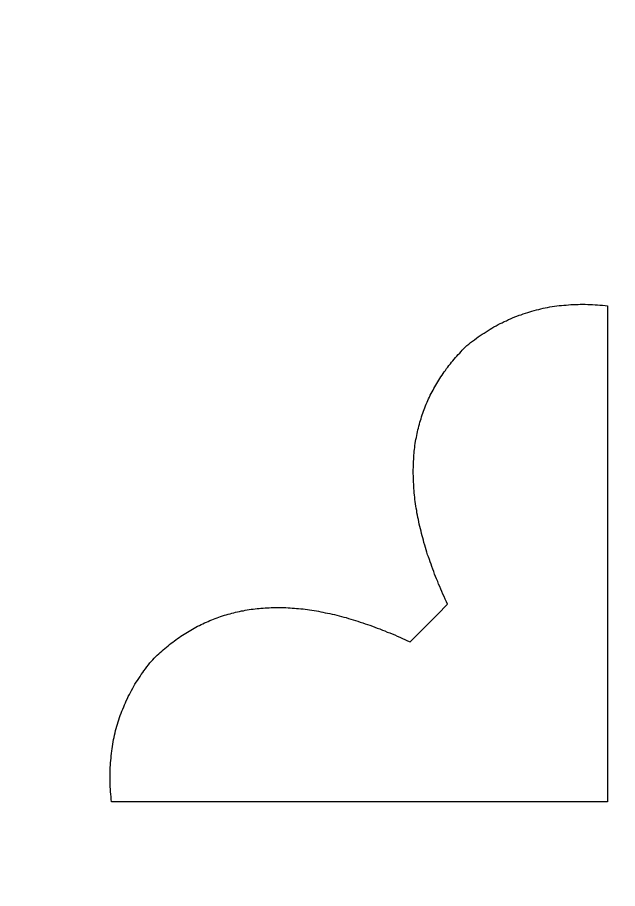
# Model space of a CAD drawing. Header units: centimetres. Extents: x -9.8 to 10, y -7 to 14.1.
# Drawn here: x 8.613 to 9.419, y 7.09 to 8.26 of the extents above; entities that cross this region are included whole.
import ezdxf

# ---------------------------------------------------------------- set-up
doc = ezdxf.new("R2010")
doc.units = ezdxf.units.CM
doc.header["$MEASUREMENT"] = 0
doc.layers.add('layer 1', color=7, linetype='Continuous')

msp = doc.modelspace()

# ---------------------------------------------------------------- linework, layer by layer
at = {"layer": 'layer 1', "color": 39}
for points, knots in [([(-9.82468, 14.13885), (-9.82468, 14.13885), (9.96952, 14.13885), (9.96952, 14.13885), (9.96952, 14.13885), (9.96952, 14.13885), (9.96952, 4.48211), (9.96952, 4.48211), (9.96952, 4.48211), (9.96952, 4.48211), (-9.82468, 4.48211), (-9.82468, 4.48211), (-9.82468, 4.48211), (-9.82468, 4.48211), (-9.82468, 14.13885), (-9.82468, 14.13885)], [0, 0, 0, 0, 0.2, 0.2, 0.2, 0.2, 0.4, 0.4, 0.4, 0.4, 0.6, 0.6, 0.6, 0.6, 1, 1, 1, 1]), ([(-9.57944, 13.86465), (-9.57944, 13.86465), (9.72428, 13.86465), (9.72428, 13.86465), (9.72428, 13.86465), (9.72428, 13.86465), (9.72428, 4.69839), (9.72428, 4.69839), (9.72428, 4.69839), (9.72428, 4.69839), (-9.57944, 4.69839), (-9.57944, 4.69839), (-9.57944, 4.69839), (-9.57944, 4.69839), (-9.57944, 13.86465), (-9.57944, 13.86465)], [0, 0, 0, 0, 0.2, 0.2, 0.2, 0.2, 0.4, 0.4, 0.4, 0.4, 0.6, 0.6, 0.6, 0.6, 1, 1, 1, 1]), ([(9.14045, 7.42156), (9.14045, 7.42156), (9.14045, 7.42156), (9.14045, 7.42156), (9.14045, 7.42156), (9.14045, 7.42156), (9.13692, 7.42301), (9.13692, 7.42301), (9.13692, 7.42301), (9.13692, 7.42301), (9.13339, 7.42467), (9.13339, 7.42467), (9.13339, 7.42467), (9.13339, 7.42467), (9.13027, 7.42633), (9.13027, 7.42633), (9.13027, 7.42633), (9.13027, 7.42633), (9.12674, 7.42778), (9.12674, 7.42778), (9.12674, 7.42778), (9.12674, 7.42778), (9.12321, 7.42945), (9.12321, 7.42945), (9.12321, 7.42945), (9.12321, 7.42945), (9.11989, 7.4309), (9.11989, 7.4309), (9.11989, 7.4309), (9.11989, 7.4309), (9.11657, 7.43235), (9.11657, 7.43235), (9.11657, 7.43235), (9.11657, 7.43235), (9.11324, 7.4336), (9.11324, 7.4336), (9.11324, 7.4336), (9.11324, 7.4336), (9.10971, 7.43484), (9.10971, 7.43484), (9.10971, 7.43484), (9.10971, 7.43484), (9.1066, 7.4363), (9.1066, 7.4363), (9.1066, 7.4363), (9.1066, 7.4363), (9.10328, 7.43754), (9.10328, 7.43754), (9.10328, 7.43754), (9.10328, 7.43754), (9.09975, 7.439), (9.09975, 7.439), (9.09975, 7.439), (9.09975, 7.439), (9.09642, 7.44024), (9.09642, 7.44024), (9.09642, 7.44024), (9.09642, 7.44024), (9.09331, 7.44149), (9.09331, 7.44149), (9.09331, 7.44149), (9.09331, 7.44149), (9.08999, 7.44274), (9.08999, 7.44274), (9.08999, 7.44274), (9.08999, 7.44274), (9.08666, 7.44398), (9.08666, 7.44398), (9.08666, 7.44398), (9.08666, 7.44398), (9.08334, 7.44502), (9.08334, 7.44502), (9.08334, 7.44502), (9.08334, 7.44502), (9.08023, 7.44606), (9.08023, 7.44606), (9.08023, 7.44606), (9.08023, 7.44606), (9.0769, 7.4471), (9.0769, 7.4471), (9.0769, 7.4471), (9.0769, 7.4471), (9.07358, 7.44813), (9.07358, 7.44813), (9.07358, 7.44813), (9.07358, 7.44813), (9.07047, 7.44938), (9.07047, 7.44938), (9.07047, 7.44938), (9.07047, 7.44938), (9.06735, 7.45021), (9.06735, 7.45021), (9.06735, 7.45021), (9.06735, 7.45021), (9.06403, 7.45125), (9.06403, 7.45125), (9.06403, 7.45125), (9.06403, 7.45125), (9.06091, 7.45229), (9.06091, 7.45229), (9.06091, 7.45229), (9.06091, 7.45229), (9.05759, 7.45312), (9.05759, 7.45312), (9.05759, 7.45312), (9.05759, 7.45312), (9.05468, 7.45416), (9.05468, 7.45416), (9.05468, 7.45416), (9.05468, 7.45416), (9.05136, 7.45499), (9.05136, 7.45499), (9.05136, 7.45499), (9.05136, 7.45499), (9.04825, 7.45582), (9.04825, 7.45582), (9.04825, 7.45582), (9.04825, 7.45582), (9.04513, 7.45665), (9.04513, 7.45665), (9.04513, 7.45665), (9.04513, 7.45665), (9.04202, 7.45748), (9.04202, 7.45748), (9.04202, 7.45748), (9.04202, 7.45748), (9.0389, 7.45831), (9.0389, 7.45831), (9.0389, 7.45831), (9.0389, 7.45831), (9.03579, 7.45873), (9.03579, 7.45873), (9.03579, 7.45873), (9.03579, 7.45873), (9.03267, 7.45956), (9.03267, 7.45956), (9.03267, 7.45956), (9.03267, 7.45956), (9.02956, 7.46018), (9.02956, 7.46018), (9.02956, 7.46018), (9.02956, 7.46018), (9.02665, 7.4608), (9.02665, 7.4608), (9.02665, 7.4608), (9.02665, 7.4608), (9.02354, 7.46142), (9.02354, 7.46142), (9.02354, 7.46142), (9.02354, 7.46142), (9.02063, 7.46205), (9.02063, 7.46205), (9.02063, 7.46205), (9.02063, 7.46205), (9.01751, 7.46267), (9.01751, 7.46267), (9.01751, 7.46267), (9.01751, 7.46267), (9.01461, 7.46309), (9.01461, 7.46309), (9.01461, 7.46309), (9.01461, 7.46309), (9.01149, 7.46371), (9.01149, 7.46371), (9.01149, 7.46371), (9.01149, 7.46371), (9.00859, 7.46412), (9.00859, 7.46412), (9.00859, 7.46412), (9.00859, 7.46412), (9.00547, 7.46454), (9.00547, 7.46454), (9.00547, 7.46454), (9.00547, 7.46454), (9.00277, 7.46495), (9.00277, 7.46495), (9.00277, 7.46495), (9.00277, 7.46495), (8.99966, 7.46537), (8.99966, 7.46537), (8.99966, 7.46537), (8.99966, 7.46537), (8.99675, 7.46579), (8.99675, 7.46579), (8.99675, 7.46579), (8.99675, 7.46579), (8.99384, 7.46599), (8.99384, 7.46599), (8.99384, 7.46599), (8.99384, 7.46599), (8.99073, 7.46641), (8.99073, 7.46641), (8.99073, 7.46641), (8.99073, 7.46641), (8.98803, 7.46662), (8.98803, 7.46662), (8.98803, 7.46662), (8.98803, 7.46662), (8.98512, 7.46682), (8.98512, 7.46682), (8.98512, 7.46682), (8.98512, 7.46682), (8.98221, 7.46703), (8.98221, 7.46703), (8.98221, 7.46703), (8.98221, 7.46703), (8.97931, 7.46724), (8.97931, 7.46724), (8.97931, 7.46724), (8.97931, 7.46724), (8.97661, 7.46745), (8.97661, 7.46745), (8.97661, 7.46745), (8.97661, 7.46745), (8.9737, 7.46765), (8.9737, 7.46765), (8.9737, 7.46765), (8.9737, 7.46765), (8.97079, 7.46765), (8.97079, 7.46765), (8.97079, 7.46765), (8.97079, 7.46765), (8.96789, 7.46765), (8.96789, 7.46765), (8.96789, 7.46765), (8.96789, 7.46765), (8.96519, 7.46786), (8.96519, 7.46786), (8.96519, 7.46786), (8.96519, 7.46786), (8.96249, 7.46786), (8.96249, 7.46786), (8.96249, 7.46786), (8.96249, 7.46786), (8.95958, 7.46786), (8.95958, 7.46786), (8.95958, 7.46786), (8.95958, 7.46786), (8.95688, 7.46765), (8.95688, 7.46765), (8.95688, 7.46765), (8.95688, 7.46765), (8.95397, 7.46765), (8.95397, 7.46765), (8.95397, 7.46765), (8.95397, 7.46765), (8.95127, 7.46745), (8.95127, 7.46745), (8.95127, 7.46745), (8.95127, 7.46745), (8.94857, 7.46745), (8.94857, 7.46745), (8.94857, 7.46745), (8.94857, 7.46745), (8.94587, 7.46724), (8.94587, 7.46724), (8.94587, 7.46724), (8.94587, 7.46724), (8.94297, 7.46703), (8.94297, 7.46703), (8.94297, 7.46703), (8.94297, 7.46703), (8.94027, 7.46682), (8.94027, 7.46682), (8.94027, 7.46682), (8.94027, 7.46682), (8.93778, 7.46662), (8.93778, 7.46662), (8.93778, 7.46662), (8.93778, 7.46662), (8.93508, 7.46641), (8.93508, 7.46641), (8.93508, 7.46641), (8.93508, 7.46641), (8.93238, 7.46599), (8.93238, 7.46599), (8.93238, 7.46599), (8.93238, 7.46599), (8.92968, 7.46558), (8.92968, 7.46558), (8.92968, 7.46558), (8.92968, 7.46558), (8.92698, 7.46537), (8.92698, 7.46537), (8.92698, 7.46537), (8.92698, 7.46537), (8.92449, 7.46495), (8.92449, 7.46495), (8.92449, 7.46495), (8.92449, 7.46495), (8.92179, 7.46454), (8.92179, 7.46454), (8.92179, 7.46454), (8.92179, 7.46454), (8.91909, 7.46412), (8.91909, 7.46412), (8.91909, 7.46412), (8.91909, 7.46412), (8.91659, 7.4635), (8.91659, 7.4635), (8.91659, 7.4635), (8.91659, 7.4635), (8.9139, 7.46309), (8.9139, 7.46309), (8.9139, 7.46309), (8.9139, 7.46309), (8.9114, 7.46246), (8.9114, 7.46246), (8.9114, 7.46246), (8.9114, 7.46246), (8.90891, 7.46205), (8.90891, 7.46205), (8.90891, 7.46205), (8.90891, 7.46205), (8.90621, 7.46142), (8.90621, 7.46142), (8.90621, 7.46142), (8.90621, 7.46142), (8.90372, 7.4608), (8.90372, 7.4608), (8.90372, 7.4608), (8.90372, 7.4608), (8.90102, 7.46018), (8.90102, 7.46018), (8.90102, 7.46018), (8.90102, 7.46018), (8.89874, 7.45935), (8.89874, 7.45935), (8.89874, 7.45935), (8.89874, 7.45935), (8.89624, 7.45873), (8.89624, 7.45873), (8.89624, 7.45873), (8.89624, 7.45873), (8.89355, 7.4581), (8.89355, 7.4581), (8.89355, 7.4581), (8.89355, 7.4581), (8.89105, 7.45748), (8.89105, 7.45748), (8.89105, 7.45748), (8.89105, 7.45748), (8.88856, 7.45665), (8.88856, 7.45665), (8.88856, 7.45665), (8.88856, 7.45665), (8.88607, 7.45582), (8.88607, 7.45582), (8.88607, 7.45582), (8.88607, 7.45582), (8.88379, 7.45499), (8.88379, 7.45499), (8.88379, 7.45499), (8.88379, 7.45499), (8.88129, 7.45395), (8.88129, 7.45395), (8.88129, 7.45395), (8.88129, 7.45395), (8.8788, 7.45312), (8.8788, 7.45312), (8.8788, 7.45312), (8.8788, 7.45312), (8.87631, 7.45208), (8.87631, 7.45208), (8.87631, 7.45208), (8.87631, 7.45208), (8.87403, 7.45125), (8.87403, 7.45125), (8.87403, 7.45125), (8.87403, 7.45125), (8.87174, 7.45021), (8.87174, 7.45021), (8.87174, 7.45021), (8.87174, 7.45021), (8.86925, 7.44917), (8.86925, 7.44917), (8.86925, 7.44917), (8.86925, 7.44917), (8.86697, 7.44813), (8.86697, 7.44813), (8.86697, 7.44813), (8.86697, 7.44813), (8.86447, 7.4471), (8.86447, 7.4471), (8.86447, 7.4471), (8.86447, 7.4471), (8.86198, 7.44585), (8.86198, 7.44585), (8.86198, 7.44585), (8.86198, 7.44585), (8.85991, 7.44502), (8.85991, 7.44502), (8.85991, 7.44502), (8.85991, 7.44502), (8.85762, 7.44377), (8.85762, 7.44377), (8.85762, 7.44377), (8.85762, 7.44377), (8.85513, 7.44253), (8.85513, 7.44253), (8.85513, 7.44253), (8.85513, 7.44253), (8.85285, 7.44128), (8.85285, 7.44128), (8.85285, 7.44128), (8.85285, 7.44128), (8.85056, 7.44004), (8.85056, 7.44004), (8.85056, 7.44004), (8.85056, 7.44004), (8.84828, 7.43879), (8.84828, 7.43879), (8.84828, 7.43879), (8.84828, 7.43879), (8.8462, 7.43754), (8.8462, 7.43754), (8.8462, 7.43754), (8.8462, 7.43754), (8.84392, 7.43609), (8.84392, 7.43609), (8.84392, 7.43609), (8.84392, 7.43609), (8.84163, 7.43484), (8.84163, 7.43484), (8.84163, 7.43484), (8.84163, 7.43484), (8.83935, 7.43339), (8.83935, 7.43339), (8.83935, 7.43339), (8.83935, 7.43339), (8.83706, 7.43215), (8.83706, 7.43215), (8.83706, 7.43215), (8.83706, 7.43215), (8.83478, 7.43069), (8.83478, 7.43069), (8.83478, 7.43069), (8.83478, 7.43069), (8.8327, 7.42924), (8.8327, 7.42924), (8.8327, 7.42924), (8.8327, 7.42924), (8.83042, 7.42758), (8.83042, 7.42758), (8.83042, 7.42758), (8.83042, 7.42758), (8.82834, 7.42612), (8.82834, 7.42612), (8.82834, 7.42612), (8.82834, 7.42612), (8.82606, 7.42446), (8.82606, 7.42446), (8.82606, 7.42446), (8.82606, 7.42446), (8.82398, 7.4228), (8.82398, 7.4228), (8.82398, 7.4228), (8.82398, 7.4228), (8.8217, 7.42135), (8.8217, 7.42135), (8.8217, 7.42135), (8.8217, 7.42135), (8.81983, 7.41969), (8.81983, 7.41969), (8.81983, 7.41969), (8.81983, 7.41969), (8.81754, 7.41803), (8.81754, 7.41803), (8.81754, 7.41803), (8.81754, 7.41803), (8.81547, 7.41636), (8.81547, 7.41636), (8.81547, 7.41636), (8.81547, 7.41636), (8.81339, 7.4147), (8.81339, 7.4147), (8.81339, 7.4147), (8.81339, 7.4147), (8.81131, 7.41283), (8.81131, 7.41283), (8.81131, 7.41283), (8.81131, 7.41283), (8.80903, 7.41096), (8.80903, 7.41096), (8.80903, 7.41096), (8.80903, 7.41096), (8.80716, 7.4091), (8.80716, 7.4091), (8.80716, 7.4091), (8.80716, 7.4091), (8.80508, 7.40723), (8.80508, 7.40723), (8.80508, 7.40723), (8.80508, 7.40723), (8.80301, 7.40557), (8.80301, 7.40557), (8.80301, 7.40557), (8.80301, 7.40557), (8.80093, 7.4037), (8.80093, 7.4037), (8.80093, 7.4037), (8.80093, 7.4037), (8.79906, 7.40183), (8.79906, 7.40183), (8.79906, 7.40183), (8.79906, 7.40183), (8.79699, 7.39975), (8.79699, 7.39975), (8.79699, 7.39975), (8.79699, 7.39975), (8.79512, 7.39767), (8.79512, 7.39767), (8.79512, 7.39767), (8.79512, 7.39767), (8.79304, 7.39581), (8.79304, 7.39581), (8.79304, 7.39581), (8.79304, 7.39581), (8.79304, 7.39581), (8.79304, 7.39581), (8.79304, 7.39581), (8.79304, 7.39581), (8.79096, 7.39331), (8.79096, 7.39331), (8.79096, 7.39331), (8.79096, 7.39331), (8.7891, 7.39082), (8.7891, 7.39082), (8.7891, 7.39082), (8.7891, 7.39082), (8.78702, 7.38812), (8.78702, 7.38812), (8.78702, 7.38812), (8.78702, 7.38812), (8.78515, 7.38563), (8.78515, 7.38563), (8.78515, 7.38563), (8.78515, 7.38563), (8.78307, 7.38293), (8.78307, 7.38293), (8.78307, 7.38293), (8.78307, 7.38293), (8.78141, 7.38044), (8.78141, 7.38044), (8.78141, 7.38044), (8.78141, 7.38044), (8.77954, 7.37795), (8.77954, 7.37795), (8.77954, 7.37795), (8.77954, 7.37795), (8.77788, 7.37525), (8.77788, 7.37525), (8.77788, 7.37525), (8.77788, 7.37525), (8.77601, 7.37255), (8.77601, 7.37255), (8.77601, 7.37255), (8.77601, 7.37255), (8.77435, 7.36985), (8.77435, 7.36985), (8.77435, 7.36985), (8.77435, 7.36985), (8.77269, 7.36736), (8.77269, 7.36736), (8.77269, 7.36736), (8.77269, 7.36736), (8.77103, 7.36466), (8.77103, 7.36466), (8.77103, 7.36466), (8.77103, 7.36466), (8.76937, 7.36196), (8.76937, 7.36196), (8.76937, 7.36196), (8.76937, 7.36196), (8.76812, 7.35926), (8.76812, 7.35926), (8.76812, 7.35926), (8.76812, 7.35926), (8.76646, 7.35635), (8.76646, 7.35635), (8.76646, 7.35635), (8.76646, 7.35635), (8.76501, 7.35386), (8.76501, 7.35386), (8.76501, 7.35386), (8.76501, 7.35386), (8.76355, 7.35116), (8.76355, 7.35116), (8.76355, 7.35116), (8.76355, 7.35116), (8.7621, 7.34825), (8.7621, 7.34825), (8.7621, 7.34825), (8.7621, 7.34825), (8.76085, 7.34555), (8.76085, 7.34555), (8.76085, 7.34555), (8.76085, 7.34555), (8.7594, 7.34265), (8.7594, 7.34265), (8.7594, 7.34265), (8.7594, 7.34265), (8.75815, 7.33995), (8.75815, 7.33995), (8.75815, 7.33995), (8.75815, 7.33995), (8.75691, 7.33725), (8.75691, 7.33725), (8.75691, 7.33725), (8.75691, 7.33725), (8.75587, 7.33434), (8.75587, 7.33434), (8.75587, 7.33434), (8.75587, 7.33434), (8.75462, 7.33143), (8.75462, 7.33143), (8.75462, 7.33143), (8.75462, 7.33143), (8.75359, 7.32853), (8.75359, 7.32853), (8.75359, 7.32853), (8.75359, 7.32853), (8.75255, 7.32583), (8.75255, 7.32583), (8.75255, 7.32583), (8.75255, 7.32583), (8.7513, 7.32292), (8.7513, 7.32292), (8.7513, 7.32292), (8.7513, 7.32292), (8.75026, 7.32001), (8.75026, 7.32001), (8.75026, 7.32001), (8.75026, 7.32001), (8.74943, 7.31711), (8.74943, 7.31711), (8.74943, 7.31711), (8.74943, 7.31711), (8.7484, 7.3142), (8.7484, 7.3142), (8.7484, 7.3142), (8.7484, 7.3142), (8.74756, 7.31129), (8.74756, 7.31129), (8.74756, 7.31129), (8.74756, 7.31129), (8.74673, 7.30838), (8.74673, 7.30838), (8.74673, 7.30838), (8.74673, 7.30838), (8.7459, 7.30527), (8.7459, 7.30527), (8.7459, 7.30527), (8.7459, 7.30527), (8.74507, 7.30257), (8.74507, 7.30257), (8.74507, 7.30257), (8.74507, 7.30257), (8.74424, 7.29945), (8.74424, 7.29945), (8.74424, 7.29945), (8.74424, 7.29945), (8.74362, 7.29634), (8.74362, 7.29634), (8.74362, 7.29634), (8.74362, 7.29634), (8.743, 7.29343), (8.743, 7.29343), (8.743, 7.29343), (8.743, 7.29343), (8.74237, 7.29032), (8.74237, 7.29032), (8.74237, 7.29032), (8.74237, 7.29032), (8.74196, 7.28741), (8.74196, 7.28741), (8.74196, 7.28741), (8.74196, 7.28741), (8.74133, 7.2843), (8.74133, 7.2843), (8.74133, 7.2843), (8.74133, 7.2843), (8.74071, 7.28118), (8.74071, 7.28118), (8.74071, 7.28118), (8.74071, 7.28118), (8.7403, 7.27807), (8.7403, 7.27807), (8.7403, 7.27807), (8.7403, 7.27807), (8.73988, 7.27516), (8.73988, 7.27516), (8.73988, 7.27516), (8.73988, 7.27516), (8.73947, 7.27184), (8.73947, 7.27184), (8.73947, 7.27184), (8.73947, 7.27184), (8.73905, 7.26872), (8.73905, 7.26872), (8.73905, 7.26872), (8.73905, 7.26872), (8.73884, 7.26561), (8.73884, 7.26561), (8.73884, 7.26561), (8.73884, 7.26561), (8.73843, 7.26249), (8.73843, 7.26249), (8.73843, 7.26249), (8.73843, 7.26249), (8.73822, 7.25938), (8.73822, 7.25938), (8.73822, 7.25938), (8.73822, 7.25938), (8.73801, 7.25605), (8.73801, 7.25605), (8.73801, 7.25605), (8.73801, 7.25605), (8.7378, 7.25294), (8.7378, 7.25294), (8.7378, 7.25294), (8.7378, 7.25294), (8.7378, 7.24983), (8.7378, 7.24983), (8.7378, 7.24983), (8.7378, 7.24983), (8.7376, 7.2465), (8.7376, 7.2465), (8.7376, 7.2465), (8.7376, 7.2465), (8.7376, 7.24339), (8.7376, 7.24339), (8.7376, 7.24339), (8.7376, 7.24339), (8.7376, 7.24007), (8.7376, 7.24007), (8.7376, 7.24007), (8.7376, 7.24007), (8.7376, 7.23695), (8.7376, 7.23695), (8.7376, 7.23695), (8.7376, 7.23695), (8.7376, 7.23363), (8.7376, 7.23363), (8.7376, 7.23363), (8.7376, 7.23363), (8.7378, 7.23031), (8.7378, 7.23031), (8.7378, 7.23031), (8.7378, 7.23031), (8.7378, 7.22698), (8.7378, 7.22698), (8.7378, 7.22698), (8.7378, 7.22698), (8.73801, 7.22366), (8.73801, 7.22366), (8.73801, 7.22366), (8.73801, 7.22366), (8.73822, 7.22034), (8.73822, 7.22034), (8.73822, 7.22034), (8.73822, 7.22034), (8.73843, 7.21702), (8.73843, 7.21702), (8.73843, 7.21702), (8.73843, 7.21702), (8.73884, 7.21349), (8.73884, 7.21349), (8.73884, 7.21349), (8.73884, 7.21349), (8.73926, 7.21037), (8.73926, 7.21037), (8.73926, 7.21037), (8.73926, 7.21037), (8.73947, 7.20684), (8.73947, 7.20684), (8.73947, 7.20684), (8.73947, 7.20684), (9.40562, 7.20684), (9.40562, 7.20684), (9.40562, 7.20684), (9.40562, 7.20684), (9.40562, 7.87299), (9.40562, 7.87299), (9.40562, 7.87299), (9.40562, 7.87299), (9.40562, 7.87299), (9.40562, 7.87299), (9.40562, 7.87299), (9.40562, 7.87299), (9.4023, 7.87341), (9.4023, 7.87341), (9.4023, 7.87341), (9.4023, 7.87341), (9.39898, 7.87362), (9.39898, 7.87362), (9.39898, 7.87362), (9.39898, 7.87362), (9.39544, 7.87383), (9.39544, 7.87383), (9.39544, 7.87383), (9.39544, 7.87383), (9.39212, 7.87403), (9.39212, 7.87403), (9.39212, 7.87403), (9.39212, 7.87403), (9.38901, 7.87424), (9.38901, 7.87424), (9.38901, 7.87424), (9.38901, 7.87424), (9.38548, 7.87445), (9.38548, 7.87445), (9.38548, 7.87445), (9.38548, 7.87445), (9.38216, 7.87466), (9.38216, 7.87466), (9.38216, 7.87466), (9.38216, 7.87466), (9.37904, 7.87466), (9.37904, 7.87466), (9.37904, 7.87466), (9.37904, 7.87466), (9.37572, 7.87486), (9.37572, 7.87486), (9.37572, 7.87486), (9.37572, 7.87486), (9.3724, 7.87486), (9.3724, 7.87486), (9.3724, 7.87486), (9.3724, 7.87486), (9.36907, 7.87486), (9.36907, 7.87486), (9.36907, 7.87486), (9.36907, 7.87486), (9.36617, 7.87466), (9.36617, 7.87466), (9.36617, 7.87466), (9.36617, 7.87466), (9.36284, 7.87466), (9.36284, 7.87466), (9.36284, 7.87466), (9.36284, 7.87466), (9.35952, 7.87445), (9.35952, 7.87445), (9.35952, 7.87445), (9.35952, 7.87445), (9.35641, 7.87445), (9.35641, 7.87445), (9.35641, 7.87445), (9.35641, 7.87445), (9.35308, 7.87424), (9.35308, 7.87424), (9.35308, 7.87424), (9.35308, 7.87424), (9.35018, 7.87383), (9.35018, 7.87383), (9.35018, 7.87383), (9.35018, 7.87383), (9.34685, 7.87362), (9.34685, 7.87362), (9.34685, 7.87362), (9.34685, 7.87362), (9.34374, 7.87341), (9.34374, 7.87341), (9.34374, 7.87341), (9.34374, 7.87341), (9.34062, 7.8732), (9.34062, 7.8732), (9.34062, 7.8732), (9.34062, 7.8732), (9.33751, 7.87279), (9.33751, 7.87279), (9.33751, 7.87279), (9.33751, 7.87279), (9.33439, 7.87237), (9.33439, 7.87237), (9.33439, 7.87237), (9.33439, 7.87237), (9.33128, 7.87175), (9.33128, 7.87175), (9.33128, 7.87175), (9.33128, 7.87175), (9.32817, 7.87133), (9.32817, 7.87133), (9.32817, 7.87133), (9.32817, 7.87133), (9.32526, 7.87071), (9.32526, 7.87071), (9.32526, 7.87071), (9.32526, 7.87071), (9.32214, 7.87009), (9.32214, 7.87009), (9.32214, 7.87009), (9.32214, 7.87009), (9.31924, 7.86946), (9.31924, 7.86946), (9.31924, 7.86946), (9.31924, 7.86946), (9.31612, 7.86884), (9.31612, 7.86884), (9.31612, 7.86884), (9.31612, 7.86884), (9.31321, 7.86801), (9.31321, 7.86801), (9.31321, 7.86801), (9.31321, 7.86801), (9.3101, 7.86739), (9.3101, 7.86739), (9.3101, 7.86739), (9.3101, 7.86739), (9.30719, 7.86656), (9.30719, 7.86656), (9.30719, 7.86656), (9.30719, 7.86656), (9.30408, 7.86573), (9.30408, 7.86573), (9.30408, 7.86573), (9.30408, 7.86573), (9.30117, 7.8649), (9.30117, 7.8649), (9.30117, 7.8649), (9.30117, 7.8649), (9.29847, 7.86386), (9.29847, 7.86386), (9.29847, 7.86386), (9.29847, 7.86386), (9.29536, 7.86303), (9.29536, 7.86303), (9.29536, 7.86303), (9.29536, 7.86303), (9.29245, 7.86199), (9.29245, 7.86199), (9.29245, 7.86199), (9.29245, 7.86199), (9.28954, 7.86095), (9.28954, 7.86095), (9.28954, 7.86095), (9.28954, 7.86095), (9.28684, 7.86012), (9.28684, 7.86012), (9.28684, 7.86012), (9.28684, 7.86012), (9.28393, 7.85908), (9.28393, 7.85908), (9.28393, 7.85908), (9.28393, 7.85908), (9.28103, 7.85784), (9.28103, 7.85784), (9.28103, 7.85784), (9.28103, 7.85784), (9.27812, 7.8568), (9.27812, 7.8568), (9.27812, 7.8568), (9.27812, 7.8568), (9.27521, 7.85555), (9.27521, 7.85555), (9.27521, 7.85555), (9.27521, 7.85555), (9.27272, 7.85431), (9.27272, 7.85431), (9.27272, 7.85431), (9.27272, 7.85431), (9.26981, 7.85285), (9.26981, 7.85285), (9.26981, 7.85285), (9.26981, 7.85285), (9.26691, 7.85161), (9.26691, 7.85161), (9.26691, 7.85161), (9.26691, 7.85161), (9.26421, 7.85015), (9.26421, 7.85015), (9.26421, 7.85015), (9.26421, 7.85015), (9.26151, 7.84891), (9.26151, 7.84891), (9.26151, 7.84891), (9.26151, 7.84891), (9.25881, 7.84766), (9.25881, 7.84766), (9.25881, 7.84766), (9.25881, 7.84766), (9.25611, 7.846), (9.25611, 7.846), (9.25611, 7.846), (9.25611, 7.846), (9.2532, 7.84455), (9.2532, 7.84455), (9.2532, 7.84455), (9.2532, 7.84455), (9.2505, 7.84289), (9.2505, 7.84289), (9.2505, 7.84289), (9.2505, 7.84289), (9.24801, 7.84143), (9.24801, 7.84143), (9.24801, 7.84143), (9.24801, 7.84143), (9.24531, 7.83977), (9.24531, 7.83977), (9.24531, 7.83977), (9.24531, 7.83977), (9.24261, 7.83811), (9.24261, 7.83811), (9.24261, 7.83811), (9.24261, 7.83811), (9.23991, 7.83624), (9.23991, 7.83624), (9.23991, 7.83624), (9.23991, 7.83624), (9.23721, 7.83458), (9.23721, 7.83458), (9.23721, 7.83458), (9.23721, 7.83458), (9.23472, 7.83292), (9.23472, 7.83292), (9.23472, 7.83292), (9.23472, 7.83292), (9.23202, 7.83105), (9.23202, 7.83105), (9.23202, 7.83105), (9.23202, 7.83105), (9.22953, 7.82918), (9.22953, 7.82918), (9.22953, 7.82918), (9.22953, 7.82918), (9.22683, 7.82731), (9.22683, 7.82731), (9.22683, 7.82731), (9.22683, 7.82731), (9.22434, 7.82544), (9.22434, 7.82544), (9.22434, 7.82544), (9.22434, 7.82544), (9.22185, 7.82337), (9.22185, 7.82337), (9.22185, 7.82337), (9.22185, 7.82337), (9.21935, 7.8215), (9.21935, 7.8215), (9.21935, 7.8215), (9.21935, 7.8215), (9.21665, 7.81942), (9.21665, 7.81942), (9.21665, 7.81942), (9.21665, 7.81942), (9.21665, 7.81942), (9.21665, 7.81942), (9.21665, 7.81942), (9.21665, 7.81942), (9.21479, 7.81755), (9.21479, 7.81755), (9.21479, 7.81755), (9.21479, 7.81755), (9.21271, 7.81547), (9.21271, 7.81547), (9.21271, 7.81547), (9.21271, 7.81547), (9.21063, 7.8134), (9.21063, 7.8134), (9.21063, 7.8134), (9.21063, 7.8134), (9.20897, 7.81132), (9.20897, 7.81132), (9.20897, 7.81132), (9.20897, 7.81132), (9.2071, 7.80925), (9.2071, 7.80925), (9.2071, 7.80925), (9.2071, 7.80925), (9.20503, 7.80738), (9.20503, 7.80738), (9.20503, 7.80738), (9.20503, 7.80738), (9.20316, 7.8053), (9.20316, 7.8053), (9.20316, 7.8053), (9.20316, 7.8053), (9.2015, 7.80322), (9.2015, 7.80322), (9.2015, 7.80322), (9.2015, 7.80322), (9.19963, 7.80115), (9.19963, 7.80115), (9.19963, 7.80115), (9.19963, 7.80115), (9.19776, 7.79907), (9.19776, 7.79907), (9.19776, 7.79907), (9.19776, 7.79907), (9.1963, 7.79699), (9.1963, 7.79699), (9.1963, 7.79699), (9.1963, 7.79699), (9.19464, 7.79492), (9.19464, 7.79492), (9.19464, 7.79492), (9.19464, 7.79492), (9.19277, 7.79284), (9.19277, 7.79284), (9.19277, 7.79284), (9.19277, 7.79284), (9.19111, 7.79056), (9.19111, 7.79056), (9.19111, 7.79056), (9.19111, 7.79056), (9.18945, 7.78848), (9.18945, 7.78848), (9.18945, 7.78848), (9.18945, 7.78848), (9.188, 7.7862), (9.188, 7.7862), (9.188, 7.7862), (9.188, 7.7862), (9.18634, 7.78412), (9.18634, 7.78412), (9.18634, 7.78412), (9.18634, 7.78412), (9.18488, 7.78204), (9.18488, 7.78204), (9.18488, 7.78204), (9.18488, 7.78204), (9.18343, 7.77976), (9.18343, 7.77976), (9.18343, 7.77976), (9.18343, 7.77976), (9.18198, 7.77768), (9.18198, 7.77768), (9.18198, 7.77768), (9.18198, 7.77768), (9.18052, 7.7754), (9.18052, 7.7754), (9.18052, 7.7754), (9.18052, 7.7754), (9.17907, 7.77311), (9.17907, 7.77311), (9.17907, 7.77311), (9.17907, 7.77311), (9.17762, 7.77083), (9.17762, 7.77083), (9.17762, 7.77083), (9.17762, 7.77083), (9.17637, 7.76875), (9.17637, 7.76875), (9.17637, 7.76875), (9.17637, 7.76875), (9.17492, 7.76647), (9.17492, 7.76647), (9.17492, 7.76647), (9.17492, 7.76647), (9.17367, 7.76418), (9.17367, 7.76418), (9.17367, 7.76418), (9.17367, 7.76418), (9.17242, 7.7619), (9.17242, 7.7619), (9.17242, 7.7619), (9.17242, 7.7619), (9.17139, 7.75962), (9.17139, 7.75962), (9.17139, 7.75962), (9.17139, 7.75962), (9.17014, 7.75712), (9.17014, 7.75712), (9.17014, 7.75712), (9.17014, 7.75712), (9.16889, 7.75505), (9.16889, 7.75505), (9.16889, 7.75505), (9.16889, 7.75505), (9.16765, 7.75276), (9.16765, 7.75276), (9.16765, 7.75276), (9.16765, 7.75276), (9.16661, 7.75027), (9.16661, 7.75027), (9.16661, 7.75027), (9.16661, 7.75027), (9.16536, 7.74799), (9.16536, 7.74799), (9.16536, 7.74799), (9.16536, 7.74799), (9.16433, 7.7455), (9.16433, 7.7455), (9.16433, 7.7455), (9.16433, 7.7455), (9.16329, 7.74342), (9.16329, 7.74342), (9.16329, 7.74342), (9.16329, 7.74342), (9.16225, 7.74093), (9.16225, 7.74093), (9.16225, 7.74093), (9.16225, 7.74093), (9.16121, 7.73844), (9.16121, 7.73844), (9.16121, 7.73844), (9.16121, 7.73844), (9.16017, 7.73594), (9.16017, 7.73594), (9.16017, 7.73594), (9.16017, 7.73594), (9.15934, 7.73366), (9.15934, 7.73366), (9.15934, 7.73366), (9.15934, 7.73366), (9.15851, 7.73117), (9.15851, 7.73117), (9.15851, 7.73117), (9.15851, 7.73117), (9.15768, 7.72888), (9.15768, 7.72888), (9.15768, 7.72888), (9.15768, 7.72888), (9.15685, 7.72639), (9.15685, 7.72639), (9.15685, 7.72639), (9.15685, 7.72639), (9.15602, 7.7239), (9.15602, 7.7239), (9.15602, 7.7239), (9.15602, 7.7239), (9.15519, 7.7212), (9.15519, 7.7212), (9.15519, 7.7212), (9.15519, 7.7212), (9.15457, 7.71871), (9.15457, 7.71871), (9.15457, 7.71871), (9.15457, 7.71871), (9.15374, 7.71642), (9.15374, 7.71642), (9.15374, 7.71642), (9.15374, 7.71642), (9.15311, 7.71393), (9.15311, 7.71393), (9.15311, 7.71393), (9.15311, 7.71393), (9.15228, 7.71123), (9.15228, 7.71123), (9.15228, 7.71123), (9.15228, 7.71123), (9.15166, 7.70874), (9.15166, 7.70874), (9.15166, 7.70874), (9.15166, 7.70874), (9.15104, 7.70625), (9.15104, 7.70625), (9.15104, 7.70625), (9.15104, 7.70625), (9.15041, 7.70376), (9.15041, 7.70376), (9.15041, 7.70376), (9.15041, 7.70376), (9.15, 7.70127), (9.15, 7.70127), (9.15, 7.70127), (9.15, 7.70127), (9.14937, 7.69857), (9.14937, 7.69857), (9.14937, 7.69857), (9.14937, 7.69857), (9.14896, 7.69587), (9.14896, 7.69587), (9.14896, 7.69587), (9.14896, 7.69587), (9.14834, 7.69317), (9.14834, 7.69317), (9.14834, 7.69317), (9.14834, 7.69317), (9.14792, 7.69088), (9.14792, 7.69088), (9.14792, 7.69088), (9.14792, 7.69088), (9.14751, 7.68818), (9.14751, 7.68818), (9.14751, 7.68818), (9.14751, 7.68818), (9.14709, 7.68548), (9.14709, 7.68548), (9.14709, 7.68548), (9.14709, 7.68548), (9.14668, 7.68278), (9.14668, 7.68278), (9.14668, 7.68278), (9.14668, 7.68278), (9.14647, 7.68008), (9.14647, 7.68008), (9.14647, 7.68008), (9.14647, 7.68008), (9.14605, 7.67759), (9.14605, 7.67759), (9.14605, 7.67759), (9.14605, 7.67759), (9.14584, 7.67489), (9.14584, 7.67489), (9.14584, 7.67489), (9.14584, 7.67489), (9.14564, 7.67219), (9.14564, 7.67219), (9.14564, 7.67219), (9.14564, 7.67219), (9.14543, 7.66929), (9.14543, 7.66929), (9.14543, 7.66929), (9.14543, 7.66929), (9.14543, 7.66659), (9.14543, 7.66659), (9.14543, 7.66659), (9.14543, 7.66659), (9.14522, 7.66409), (9.14522, 7.66409), (9.14522, 7.66409), (9.14522, 7.66409), (9.14501, 7.66119), (9.14501, 7.66119), (9.14501, 7.66119), (9.14501, 7.66119), (9.14501, 7.65849), (9.14501, 7.65849), (9.14501, 7.65849), (9.14501, 7.65849), (9.14501, 7.65558), (9.14501, 7.65558), (9.14501, 7.65558), (9.14501, 7.65558), (9.14481, 7.65288), (9.14481, 7.65288), (9.14481, 7.65288), (9.14481, 7.65288), (9.14481, 7.65018), (9.14481, 7.65018), (9.14481, 7.65018), (9.14481, 7.65018), (9.14481, 7.64728), (9.14481, 7.64728), (9.14481, 7.64728), (9.14481, 7.64728), (9.14501, 7.64437), (9.14501, 7.64437), (9.14501, 7.64437), (9.14501, 7.64437), (9.14501, 7.64167), (9.14501, 7.64167), (9.14501, 7.64167), (9.14501, 7.64167), (9.14501, 7.63897), (9.14501, 7.63897), (9.14501, 7.63897), (9.14501, 7.63897), (9.14522, 7.63606), (9.14522, 7.63606), (9.14522, 7.63606), (9.14522, 7.63606), (9.14543, 7.63315), (9.14543, 7.63315), (9.14543, 7.63315), (9.14543, 7.63315), (9.14543, 7.63025), (9.14543, 7.63025), (9.14543, 7.63025), (9.14543, 7.63025), (9.14564, 7.62734), (9.14564, 7.62734), (9.14564, 7.62734), (9.14564, 7.62734), (9.14584, 7.62464), (9.14584, 7.62464), (9.14584, 7.62464), (9.14584, 7.62464), (9.14605, 7.62153), (9.14605, 7.62153), (9.14605, 7.62153), (9.14605, 7.62153), (9.14647, 7.61862), (9.14647, 7.61862), (9.14647, 7.61862), (9.14647, 7.61862), (9.14668, 7.61571), (9.14668, 7.61571), (9.14668, 7.61571), (9.14668, 7.61571), (9.14709, 7.6128), (9.14709, 7.6128), (9.14709, 7.6128), (9.14709, 7.6128), (9.14751, 7.6099), (9.14751, 7.6099), (9.14751, 7.6099), (9.14751, 7.6099), (9.14792, 7.60699), (9.14792, 7.60699), (9.14792, 7.60699), (9.14792, 7.60699), (9.14834, 7.60388), (9.14834, 7.60388), (9.14834, 7.60388), (9.14834, 7.60388), (9.14875, 7.60097), (9.14875, 7.60097), (9.14875, 7.60097), (9.14875, 7.60097), (9.14937, 7.59806), (9.14937, 7.59806), (9.14937, 7.59806), (9.14937, 7.59806), (9.14979, 7.59495), (9.14979, 7.59495), (9.14979, 7.59495), (9.14979, 7.59495), (9.15041, 7.59183), (9.15041, 7.59183), (9.15041, 7.59183), (9.15041, 7.59183), (9.15104, 7.58872), (9.15104, 7.58872), (9.15104, 7.58872), (9.15104, 7.58872), (9.15166, 7.58581), (9.15166, 7.58581), (9.15166, 7.58581), (9.15166, 7.58581), (9.15228, 7.5829), (9.15228, 7.5829), (9.15228, 7.5829), (9.15228, 7.5829), (9.15291, 7.57979), (9.15291, 7.57979), (9.15291, 7.57979), (9.15291, 7.57979), (9.15374, 7.57646), (9.15374, 7.57646), (9.15374, 7.57646), (9.15374, 7.57646), (9.15436, 7.57356), (9.15436, 7.57356), (9.15436, 7.57356), (9.15436, 7.57356), (9.15519, 7.57044), (9.15519, 7.57044), (9.15519, 7.57044), (9.15519, 7.57044), (9.15602, 7.56733), (9.15602, 7.56733), (9.15602, 7.56733), (9.15602, 7.56733), (9.15685, 7.56421), (9.15685, 7.56421), (9.15685, 7.56421), (9.15685, 7.56421), (9.15768, 7.5611), (9.15768, 7.5611), (9.15768, 7.5611), (9.15768, 7.5611), (9.15851, 7.55798), (9.15851, 7.55798), (9.15851, 7.55798), (9.15851, 7.55798), (9.15913, 7.55487), (9.15913, 7.55487), (9.15913, 7.55487), (9.15913, 7.55487), (9.16017, 7.55155), (9.16017, 7.55155), (9.16017, 7.55155), (9.16017, 7.55155), (9.16121, 7.54843), (9.16121, 7.54843), (9.16121, 7.54843), (9.16121, 7.54843), (9.16204, 7.54532), (9.16204, 7.54532), (9.16204, 7.54532), (9.16204, 7.54532), (9.16308, 7.54199), (9.16308, 7.54199), (9.16308, 7.54199), (9.16308, 7.54199), (9.16412, 7.53867), (9.16412, 7.53867), (9.16412, 7.53867), (9.16412, 7.53867), (9.16536, 7.53576), (9.16536, 7.53576), (9.16536, 7.53576), (9.16536, 7.53576), (9.1664, 7.53244), (9.1664, 7.53244), (9.1664, 7.53244), (9.1664, 7.53244), (9.16765, 7.52912), (9.16765, 7.52912), (9.16765, 7.52912), (9.16765, 7.52912), (9.16869, 7.5258), (9.16869, 7.5258), (9.16869, 7.5258), (9.16869, 7.5258), (9.16993, 7.52268), (9.16993, 7.52268), (9.16993, 7.52268), (9.16993, 7.52268), (9.17118, 7.51936), (9.17118, 7.51936), (9.17118, 7.51936), (9.17118, 7.51936), (9.17222, 7.51604), (9.17222, 7.51604), (9.17222, 7.51604), (9.17222, 7.51604), (9.17346, 7.51251), (9.17346, 7.51251), (9.17346, 7.51251), (9.17346, 7.51251), (9.17471, 7.50939), (9.17471, 7.50939), (9.17471, 7.50939), (9.17471, 7.50939), (9.17616, 7.50607), (9.17616, 7.50607), (9.17616, 7.50607), (9.17616, 7.50607), (9.17762, 7.50275), (9.17762, 7.50275), (9.17762, 7.50275), (9.17762, 7.50275), (9.17886, 7.49922), (9.17886, 7.49922), (9.17886, 7.49922), (9.17886, 7.49922), (9.18032, 7.4961), (9.18032, 7.4961), (9.18032, 7.4961), (9.18032, 7.4961), (9.18177, 7.49257), (9.18177, 7.49257), (9.18177, 7.49257), (9.18177, 7.49257), (9.18322, 7.48925), (9.18322, 7.48925), (9.18322, 7.48925), (9.18322, 7.48925), (9.18468, 7.48572), (9.18468, 7.48572), (9.18468, 7.48572), (9.18468, 7.48572), (9.18613, 7.4824), (9.18613, 7.4824), (9.18613, 7.4824), (9.18613, 7.4824), (9.18779, 7.47908), (9.18779, 7.47908), (9.18779, 7.47908), (9.18779, 7.47908), (9.18945, 7.47555), (9.18945, 7.47555), (9.18945, 7.47555), (9.18945, 7.47555), (9.19091, 7.47202), (9.19091, 7.47202), (9.19091, 7.47202), (9.19091, 7.47202), (9.19091, 7.47202), (9.19091, 7.47202), (9.19091, 7.47202), (9.19091, 7.47202), (9.17741, 7.45831), (9.17741, 7.45831), (9.17741, 7.45831), (9.17741, 7.45831), (9.17139, 7.4525), (9.17139, 7.4525), (9.17139, 7.4525), (9.17139, 7.4525), (9.16578, 7.44668), (9.16578, 7.44668), (9.16578, 7.44668), (9.16578, 7.44668), (9.15997, 7.44107), (9.15997, 7.44107), (9.15997, 7.44107), (9.15997, 7.44107), (9.15415, 7.43505), (9.15415, 7.43505), (9.15415, 7.43505), (9.15415, 7.43505), (9.14045, 7.42156), (9.14045, 7.42156)], [0, 0, 0, 0, 0.0025126, 0.0025126, 0.0025126, 0.0025126, 0.0050251, 0.0050251, 0.0050251, 0.0050251, 0.0075377, 0.0075377, 0.0075377, 0.0075377, 0.0100503, 0.0100503, 0.0100503, 0.0100503, 0.0125628, 0.0125628, 0.0125628, 0.0125628, 0.0150754, 0.0150754, 0.0150754, 0.0150754, 0.0175879, 0.0175879, 0.0175879, 0.0175879, 0.0201005, 0.0201005, 0.0201005, 0.0201005, 0.0226131, 0.0226131, 0.0226131, 0.0226131, 0.0251256, 0.0251256, 0.0251256, 0.0251256, 0.0276382, 0.0276382, 0.0276382, 0.0276382, 0.0301508, 0.0301508, 0.0301508, 0.0301508, 0.0326633, 0.0326633, 0.0326633, 0.0326633, 0.0351759, 0.0351759, 0.0351759, 0.0351759, 0.0376884, 0.0376884, 0.0376884, 0.0376884, 0.040201, 0.040201, 0.040201, 0.040201, 0.0427136, 0.0427136, 0.0427136, 0.0427136, 0.0452261, 0.0452261, 0.0452261, 0.0452261, 0.0477387, 0.0477387, 0.0477387, 0.0477387, 0.0502513, 0.0502513, 0.0502513, 0.0502513, 0.0527638, 0.0527638, 0.0527638, 0.0527638, 0.0552764, 0.0552764, 0.0552764, 0.0552764, 0.0577889, 0.0577889, 0.0577889, 0.0577889, 0.0603015, 0.0603015, 0.0603015, 0.0603015, 0.0628141, 0.0628141, 0.0628141, 0.0628141, 0.0653266, 0.0653266, 0.0653266, 0.0653266, 0.0678392, 0.0678392, 0.0678392, 0.0678392, 0.0703518, 0.0703518, 0.0703518, 0.0703518, 0.0728643, 0.0728643, 0.0728643, 0.0728643, 0.0753769, 0.0753769, 0.0753769, 0.0753769, 0.0778894, 0.0778894, 0.0778894, 0.0778894, 0.080402, 0.080402, 0.080402, 0.080402, 0.0829146, 0.0829146, 0.0829146, 0.0829146, 0.0854271, 0.0854271, 0.0854271, 0.0854271, 0.0879397, 0.0879397, 0.0879397, 0.0879397, 0.0904523, 0.0904523, 0.0904523, 0.0904523, 0.0929648, 0.0929648, 0.0929648, 0.0929648, 0.0954774, 0.0954774, 0.0954774, 0.0954774, 0.0979899, 0.0979899, 0.0979899, 0.0979899, 0.1005025, 0.1005025, 0.1005025, 0.1005025, 0.1030151, 0.1030151, 0.1030151, 0.1030151, 0.1055276, 0.1055276, 0.1055276, 0.1055276, 0.1080402, 0.1080402, 0.1080402, 0.1080402, 0.1105528, 0.1105528, 0.1105528, 0.1105528, 0.1130653, 0.1130653, 0.1130653, 0.1130653, 0.1155779, 0.1155779, 0.1155779, 0.1155779, 0.1180905, 0.1180905, 0.1180905, 0.1180905, 0.120603, 0.120603, 0.120603, 0.120603, 0.1231156, 0.1231156, 0.1231156, 0.1231156, 0.1256281, 0.1256281, 0.1256281, 0.1256281, 0.1281407, 0.1281407, 0.1281407, 0.1281407, 0.1306533, 0.1306533, 0.1306533, 0.1306533, 0.1331658, 0.1331658, 0.1331658, 0.1331658, 0.1356784, 0.1356784, 0.1356784, 0.1356784, 0.138191, 0.138191, 0.138191, 0.138191, 0.1407035, 0.1407035, 0.1407035, 0.1407035, 0.1432161, 0.1432161, 0.1432161, 0.1432161, 0.1457286, 0.1457286, 0.1457286, 0.1457286, 0.1482412, 0.1482412, 0.1482412, 0.1482412, 0.1507538, 0.1507538, 0.1507538, 0.1507538, 0.1532663, 0.1532663, 0.1532663, 0.1532663, 0.1557789, 0.1557789, 0.1557789, 0.1557789, 0.1582915, 0.1582915, 0.1582915, 0.1582915, 0.160804, 0.160804, 0.160804, 0.160804, 0.1633166, 0.1633166, 0.1633166, 0.1633166, 0.1658291, 0.1658291, 0.1658291, 0.1658291, 0.1683417, 0.1683417, 0.1683417, 0.1683417, 0.1708543, 0.1708543, 0.1708543, 0.1708543, 0.1733668, 0.1733668, 0.1733668, 0.1733668, 0.1758794, 0.1758794, 0.1758794, 0.1758794, 0.178392, 0.178392, 0.178392, 0.178392, 0.1809045, 0.1809045, 0.1809045, 0.1809045, 0.1834171, 0.1834171, 0.1834171, 0.1834171, 0.1859296, 0.1859296, 0.1859296, 0.1859296, 0.1884422, 0.1884422, 0.1884422, 0.1884422, 0.1909548, 0.1909548, 0.1909548, 0.1909548, 0.1934673, 0.1934673, 0.1934673, 0.1934673, 0.1959799, 0.1959799, 0.1959799, 0.1959799, 0.1984925, 0.1984925, 0.1984925, 0.1984925, 0.201005, 0.201005, 0.201005, 0.201005, 0.2035176, 0.2035176, 0.2035176, 0.2035176, 0.2060302, 0.2060302, 0.2060302, 0.2060302, 0.2085427, 0.2085427, 0.2085427, 0.2085427, 0.2110553, 0.2110553, 0.2110553, 0.2110553, 0.2135678, 0.2135678, 0.2135678, 0.2135678, 0.2160804, 0.2160804, 0.2160804, 0.2160804, 0.218593, 0.218593, 0.218593, 0.218593, 0.2211055, 0.2211055, 0.2211055, 0.2211055, 0.2236181, 0.2236181, 0.2236181, 0.2236181, 0.2261307, 0.2261307, 0.2261307, 0.2261307, 0.2286432, 0.2286432, 0.2286432, 0.2286432, 0.2311558, 0.2311558, 0.2311558, 0.2311558, 0.2336683, 0.2336683, 0.2336683, 0.2336683, 0.2361809, 0.2361809, 0.2361809, 0.2361809, 0.2386935, 0.2386935, 0.2386935, 0.2386935, 0.241206, 0.241206, 0.241206, 0.241206, 0.2437186, 0.2437186, 0.2437186, 0.2437186, 0.2462312, 0.2462312, 0.2462312, 0.2462312, 0.2487437, 0.2487437, 0.2487437, 0.2487437, 0.2512563, 0.2512563, 0.2512563, 0.2512563, 0.2537688, 0.2537688, 0.2537688, 0.2537688, 0.2562814, 0.2562814, 0.2562814, 0.2562814, 0.258794, 0.258794, 0.258794, 0.258794, 0.2613065, 0.2613065, 0.2613065, 0.2613065, 0.2638191, 0.2638191, 0.2638191, 0.2638191, 0.2663317, 0.2663317, 0.2663317, 0.2663317, 0.2688442, 0.2688442, 0.2688442, 0.2688442, 0.2713568, 0.2713568, 0.2713568, 0.2713568, 0.2738693, 0.2738693, 0.2738693, 0.2738693, 0.2763819, 0.2763819, 0.2763819, 0.2763819, 0.2788945, 0.2788945, 0.2788945, 0.2788945, 0.281407, 0.281407, 0.281407, 0.281407, 0.2839196, 0.2839196, 0.2839196, 0.2839196, 0.2864322, 0.2864322, 0.2864322, 0.2864322, 0.2889447, 0.2889447, 0.2889447, 0.2889447, 0.2914573, 0.2914573, 0.2914573, 0.2914573, 0.2939698, 0.2939698, 0.2939698, 0.2939698, 0.2964824, 0.2964824, 0.2964824, 0.2964824, 0.298995, 0.298995, 0.298995, 0.298995, 0.3015075, 0.3015075, 0.3015075, 0.3015075, 0.3040201, 0.3040201, 0.3040201, 0.3040201, 0.3065327, 0.3065327, 0.3065327, 0.3065327, 0.3090452, 0.3090452, 0.3090452, 0.3090452, 0.3115578, 0.3115578, 0.3115578, 0.3115578, 0.3140704, 0.3140704, 0.3140704, 0.3140704, 0.3165829, 0.3165829, 0.3165829, 0.3165829, 0.3190955, 0.3190955, 0.3190955, 0.3190955, 0.321608, 0.321608, 0.321608, 0.321608, 0.3241206, 0.3241206, 0.3241206, 0.3241206, 0.3266332, 0.3266332, 0.3266332, 0.3266332, 0.3291457, 0.3291457, 0.3291457, 0.3291457, 0.3316583, 0.3316583, 0.3316583, 0.3316583, 0.3341709, 0.3341709, 0.3341709, 0.3341709, 0.3366834, 0.3366834, 0.3366834, 0.3366834, 0.339196, 0.339196, 0.339196, 0.339196, 0.3417085, 0.3417085, 0.3417085, 0.3417085, 0.3442211, 0.3442211, 0.3442211, 0.3442211, 0.3467337, 0.3467337, 0.3467337, 0.3467337, 0.3492462, 0.3492462, 0.3492462, 0.3492462, 0.3517588, 0.3517588, 0.3517588, 0.3517588, 0.3542714, 0.3542714, 0.3542714, 0.3542714, 0.3567839, 0.3567839, 0.3567839, 0.3567839, 0.3592965, 0.3592965, 0.3592965, 0.3592965, 0.361809, 0.361809, 0.361809, 0.361809, 0.3643216, 0.3643216, 0.3643216, 0.3643216, 0.3668342, 0.3668342, 0.3668342, 0.3668342, 0.3693467, 0.3693467, 0.3693467, 0.3693467, 0.3718593, 0.3718593, 0.3718593, 0.3718593, 0.3743719, 0.3743719, 0.3743719, 0.3743719, 0.3768844, 0.3768844, 0.3768844, 0.3768844, 0.379397, 0.379397, 0.379397, 0.379397, 0.3819095, 0.3819095, 0.3819095, 0.3819095, 0.3844221, 0.3844221, 0.3844221, 0.3844221, 0.3869347, 0.3869347, 0.3869347, 0.3869347, 0.3894472, 0.3894472, 0.3894472, 0.3894472, 0.3919598, 0.3919598, 0.3919598, 0.3919598, 0.3944724, 0.3944724, 0.3944724, 0.3944724, 0.3969849, 0.3969849, 0.3969849, 0.3969849, 0.3994975, 0.3994975, 0.3994975, 0.3994975, 0.4020101, 0.4020101, 0.4020101, 0.4020101, 0.4045226, 0.4045226, 0.4045226, 0.4045226, 0.4070352, 0.4070352, 0.4070352, 0.4070352, 0.4095477, 0.4095477, 0.4095477, 0.4095477, 0.4120603, 0.4120603, 0.4120603, 0.4120603, 0.4145729, 0.4145729, 0.4145729, 0.4145729, 0.4170854, 0.4170854, 0.4170854, 0.4170854, 0.419598, 0.419598, 0.419598, 0.419598, 0.4221106, 0.4221106, 0.4221106, 0.4221106, 0.4246231, 0.4246231, 0.4246231, 0.4246231, 0.4271357, 0.4271357, 0.4271357, 0.4271357, 0.4296482, 0.4296482, 0.4296482, 0.4296482, 0.4321608, 0.4321608, 0.4321608, 0.4321608, 0.4346734, 0.4346734, 0.4346734, 0.4346734, 0.4371859, 0.4371859, 0.4371859, 0.4371859, 0.4396985, 0.4396985, 0.4396985, 0.4396985, 0.4422111, 0.4422111, 0.4422111, 0.4422111, 0.4447236, 0.4447236, 0.4447236, 0.4447236, 0.4472362, 0.4472362, 0.4472362, 0.4472362, 0.4497487, 0.4497487, 0.4497487, 0.4497487, 0.4522613, 0.4522613, 0.4522613, 0.4522613, 0.4547739, 0.4547739, 0.4547739, 0.4547739, 0.4572864, 0.4572864, 0.4572864, 0.4572864, 0.459799, 0.459799, 0.459799, 0.459799, 0.4623116, 0.4623116, 0.4623116, 0.4623116, 0.4648241, 0.4648241, 0.4648241, 0.4648241, 0.4673367, 0.4673367, 0.4673367, 0.4673367, 0.4698492, 0.4698492, 0.4698492, 0.4698492, 0.4723618, 0.4723618, 0.4723618, 0.4723618, 0.4748744, 0.4748744, 0.4748744, 0.4748744, 0.4773869, 0.4773869, 0.4773869, 0.4773869, 0.4798995, 0.4798995, 0.4798995, 0.4798995, 0.4824121, 0.4824121, 0.4824121, 0.4824121, 0.4849246, 0.4849246, 0.4849246, 0.4849246, 0.4874372, 0.4874372, 0.4874372, 0.4874372, 0.4899497, 0.4899497, 0.4899497, 0.4899497, 0.4924623, 0.4924623, 0.4924623, 0.4924623, 0.4949749, 0.4949749, 0.4949749, 0.4949749, 0.4974874, 0.4974874, 0.4974874, 0.4974874, 0.5, 0.5, 0.5, 0.5, 0.5025126, 0.5025126, 0.5025126, 0.5025126, 0.5050251, 0.5050251, 0.5050251, 0.5050251, 0.5075377, 0.5075377, 0.5075377, 0.5075377, 0.5100503, 0.5100503, 0.5100503, 0.5100503, 0.5125628, 0.5125628, 0.5125628, 0.5125628, 0.5150754, 0.5150754, 0.5150754, 0.5150754, 0.5175879, 0.5175879, 0.5175879, 0.5175879, 0.5201005, 0.5201005, 0.5201005, 0.5201005, 0.5226131, 0.5226131, 0.5226131, 0.5226131, 0.5251256, 0.5251256, 0.5251256, 0.5251256, 0.5276382, 0.5276382, 0.5276382, 0.5276382, 0.5301508, 0.5301508, 0.5301508, 0.5301508, 0.5326633, 0.5326633, 0.5326633, 0.5326633, 0.5351759, 0.5351759, 0.5351759, 0.5351759, 0.5376884, 0.5376884, 0.5376884, 0.5376884, 0.540201, 0.540201, 0.540201, 0.540201, 0.5427136, 0.5427136, 0.5427136, 0.5427136, 0.5452261, 0.5452261, 0.5452261, 0.5452261, 0.5477387, 0.5477387, 0.5477387, 0.5477387, 0.5502513, 0.5502513, 0.5502513, 0.5502513, 0.5527638, 0.5527638, 0.5527638, 0.5527638, 0.5552764, 0.5552764, 0.5552764, 0.5552764, 0.5577889, 0.5577889, 0.5577889, 0.5577889, 0.5603015, 0.5603015, 0.5603015, 0.5603015, 0.5628141, 0.5628141, 0.5628141, 0.5628141, 0.5653266, 0.5653266, 0.5653266, 0.5653266, 0.5678392, 0.5678392, 0.5678392, 0.5678392, 0.5703518, 0.5703518, 0.5703518, 0.5703518, 0.5728643, 0.5728643, 0.5728643, 0.5728643, 0.5753769, 0.5753769, 0.5753769, 0.5753769, 0.5778894, 0.5778894, 0.5778894, 0.5778894, 0.580402, 0.580402, 0.580402, 0.580402, 0.5829146, 0.5829146, 0.5829146, 0.5829146, 0.5854271, 0.5854271, 0.5854271, 0.5854271, 0.5879397, 0.5879397, 0.5879397, 0.5879397, 0.5904523, 0.5904523, 0.5904523, 0.5904523, 0.5929648, 0.5929648, 0.5929648, 0.5929648, 0.5954774, 0.5954774, 0.5954774, 0.5954774, 0.5979899, 0.5979899, 0.5979899, 0.5979899, 0.6005025, 0.6005025, 0.6005025, 0.6005025, 0.6030151, 0.6030151, 0.6030151, 0.6030151, 0.6055276, 0.6055276, 0.6055276, 0.6055276, 0.6080402, 0.6080402, 0.6080402, 0.6080402, 0.6105528, 0.6105528, 0.6105528, 0.6105528, 0.6130653, 0.6130653, 0.6130653, 0.6130653, 0.6155779, 0.6155779, 0.6155779, 0.6155779, 0.6180905, 0.6180905, 0.6180905, 0.6180905, 0.620603, 0.620603, 0.620603, 0.620603, 0.6231156, 0.6231156, 0.6231156, 0.6231156, 0.6256281, 0.6256281, 0.6256281, 0.6256281, 0.6281407, 0.6281407, 0.6281407, 0.6281407, 0.6306533, 0.6306533, 0.6306533, 0.6306533, 0.6331658, 0.6331658, 0.6331658, 0.6331658, 0.6356784, 0.6356784, 0.6356784, 0.6356784, 0.638191, 0.638191, 0.638191, 0.638191, 0.6407035, 0.6407035, 0.6407035, 0.6407035, 0.6432161, 0.6432161, 0.6432161, 0.6432161, 0.6457286, 0.6457286, 0.6457286, 0.6457286, 0.6482412, 0.6482412, 0.6482412, 0.6482412, 0.6507538, 0.6507538, 0.6507538, 0.6507538, 0.6532663, 0.6532663, 0.6532663, 0.6532663, 0.6557789, 0.6557789, 0.6557789, 0.6557789, 0.6582915, 0.6582915, 0.6582915, 0.6582915, 0.660804, 0.660804, 0.660804, 0.660804, 0.6633166, 0.6633166, 0.6633166, 0.6633166, 0.6658291, 0.6658291, 0.6658291, 0.6658291, 0.6683417, 0.6683417, 0.6683417, 0.6683417, 0.6708543, 0.6708543, 0.6708543, 0.6708543, 0.6733668, 0.6733668, 0.6733668, 0.6733668, 0.6758794, 0.6758794, 0.6758794, 0.6758794, 0.678392, 0.678392, 0.678392, 0.678392, 0.6809045, 0.6809045, 0.6809045, 0.6809045, 0.6834171, 0.6834171, 0.6834171, 0.6834171, 0.6859296, 0.6859296, 0.6859296, 0.6859296, 0.6884422, 0.6884422, 0.6884422, 0.6884422, 0.6909548, 0.6909548, 0.6909548, 0.6909548, 0.6934673, 0.6934673, 0.6934673, 0.6934673, 0.6959799, 0.6959799, 0.6959799, 0.6959799, 0.6984925, 0.6984925, 0.6984925, 0.6984925, 0.701005, 0.701005, 0.701005, 0.701005, 0.7035176, 0.7035176, 0.7035176, 0.7035176, 0.7060302, 0.7060302, 0.7060302, 0.7060302, 0.7085427, 0.7085427, 0.7085427, 0.7085427, 0.7110553, 0.7110553, 0.7110553, 0.7110553, 0.7135678, 0.7135678, 0.7135678, 0.7135678, 0.7160804, 0.7160804, 0.7160804, 0.7160804, 0.718593, 0.718593, 0.718593, 0.718593, 0.7211055, 0.7211055, 0.7211055, 0.7211055, 0.7236181, 0.7236181, 0.7236181, 0.7236181, 0.7261307, 0.7261307, 0.7261307, 0.7261307, 0.7286432, 0.7286432, 0.7286432, 0.7286432, 0.7311558, 0.7311558, 0.7311558, 0.7311558, 0.7336683, 0.7336683, 0.7336683, 0.7336683, 0.7361809, 0.7361809, 0.7361809, 0.7361809, 0.7386935, 0.7386935, 0.7386935, 0.7386935, 0.741206, 0.741206, 0.741206, 0.741206, 0.7437186, 0.7437186, 0.7437186, 0.7437186, 0.7462312, 0.7462312, 0.7462312, 0.7462312, 0.7487437, 0.7487437, 0.7487437, 0.7487437, 0.7512563, 0.7512563, 0.7512563, 0.7512563, 0.7537688, 0.7537688, 0.7537688, 0.7537688, 0.7562814, 0.7562814, 0.7562814, 0.7562814, 0.758794, 0.758794, 0.758794, 0.758794, 0.7613065, 0.7613065, 0.7613065, 0.7613065, 0.7638191, 0.7638191, 0.7638191, 0.7638191, 0.7663317, 0.7663317, 0.7663317, 0.7663317, 0.7688442, 0.7688442, 0.7688442, 0.7688442, 0.7713568, 0.7713568, 0.7713568, 0.7713568, 0.7738693, 0.7738693, 0.7738693, 0.7738693, 0.7763819, 0.7763819, 0.7763819, 0.7763819, 0.7788945, 0.7788945, 0.7788945, 0.7788945, 0.781407, 0.781407, 0.781407, 0.781407, 0.7839196, 0.7839196, 0.7839196, 0.7839196, 0.7864322, 0.7864322, 0.7864322, 0.7864322, 0.7889447, 0.7889447, 0.7889447, 0.7889447, 0.7914573, 0.7914573, 0.7914573, 0.7914573, 0.7939698, 0.7939698, 0.7939698, 0.7939698, 0.7964824, 0.7964824, 0.7964824, 0.7964824, 0.798995, 0.798995, 0.798995, 0.798995, 0.8015075, 0.8015075, 0.8015075, 0.8015075, 0.8040201, 0.8040201, 0.8040201, 0.8040201, 0.8065327, 0.8065327, 0.8065327, 0.8065327, 0.8090452, 0.8090452, 0.8090452, 0.8090452, 0.8115578, 0.8115578, 0.8115578, 0.8115578, 0.8140704, 0.8140704, 0.8140704, 0.8140704, 0.8165829, 0.8165829, 0.8165829, 0.8165829, 0.8190955, 0.8190955, 0.8190955, 0.8190955, 0.821608, 0.821608, 0.821608, 0.821608, 0.8241206, 0.8241206, 0.8241206, 0.8241206, 0.8266332, 0.8266332, 0.8266332, 0.8266332, 0.8291457, 0.8291457, 0.8291457, 0.8291457, 0.8316583, 0.8316583, 0.8316583, 0.8316583, 0.8341709, 0.8341709, 0.8341709, 0.8341709, 0.8366834, 0.8366834, 0.8366834, 0.8366834, 0.839196, 0.839196, 0.839196, 0.839196, 0.8417085, 0.8417085, 0.8417085, 0.8417085, 0.8442211, 0.8442211, 0.8442211, 0.8442211, 0.8467337, 0.8467337, 0.8467337, 0.8467337, 0.8492462, 0.8492462, 0.8492462, 0.8492462, 0.8517588, 0.8517588, 0.8517588, 0.8517588, 0.8542714, 0.8542714, 0.8542714, 0.8542714, 0.8567839, 0.8567839, 0.8567839, 0.8567839, 0.8592965, 0.8592965, 0.8592965, 0.8592965, 0.861809, 0.861809, 0.861809, 0.861809, 0.8643216, 0.8643216, 0.8643216, 0.8643216, 0.8668342, 0.8668342, 0.8668342, 0.8668342, 0.8693467, 0.8693467, 0.8693467, 0.8693467, 0.8718593, 0.8718593, 0.8718593, 0.8718593, 0.8743719, 0.8743719, 0.8743719, 0.8743719, 0.8768844, 0.8768844, 0.8768844, 0.8768844, 0.879397, 0.879397, 0.879397, 0.879397, 0.8819095, 0.8819095, 0.8819095, 0.8819095, 0.8844221, 0.8844221, 0.8844221, 0.8844221, 0.8869347, 0.8869347, 0.8869347, 0.8869347, 0.8894472, 0.8894472, 0.8894472, 0.8894472, 0.8919598, 0.8919598, 0.8919598, 0.8919598, 0.8944724, 0.8944724, 0.8944724, 0.8944724, 0.8969849, 0.8969849, 0.8969849, 0.8969849, 0.8994975, 0.8994975, 0.8994975, 0.8994975, 0.9020101, 0.9020101, 0.9020101, 0.9020101, 0.9045226, 0.9045226, 0.9045226, 0.9045226, 0.9070352, 0.9070352, 0.9070352, 0.9070352, 0.9095477, 0.9095477, 0.9095477, 0.9095477, 0.9120603, 0.9120603, 0.9120603, 0.9120603, 0.9145729, 0.9145729, 0.9145729, 0.9145729, 0.9170854, 0.9170854, 0.9170854, 0.9170854, 0.919598, 0.919598, 0.919598, 0.919598, 0.9221106, 0.9221106, 0.9221106, 0.9221106, 0.9246231, 0.9246231, 0.9246231, 0.9246231, 0.9271357, 0.9271357, 0.9271357, 0.9271357, 0.9296482, 0.9296482, 0.9296482, 0.9296482, 0.9321608, 0.9321608, 0.9321608, 0.9321608, 0.9346734, 0.9346734, 0.9346734, 0.9346734, 0.9371859, 0.9371859, 0.9371859, 0.9371859, 0.9396985, 0.9396985, 0.9396985, 0.9396985, 0.9422111, 0.9422111, 0.9422111, 0.9422111, 0.9447236, 0.9447236, 0.9447236, 0.9447236, 0.9472362, 0.9472362, 0.9472362, 0.9472362, 0.9497487, 0.9497487, 0.9497487, 0.9497487, 0.9522613, 0.9522613, 0.9522613, 0.9522613, 0.9547739, 0.9547739, 0.9547739, 0.9547739, 0.9572864, 0.9572864, 0.9572864, 0.9572864, 0.959799, 0.959799, 0.959799, 0.959799, 0.9623116, 0.9623116, 0.9623116, 0.9623116, 0.9648241, 0.9648241, 0.9648241, 0.9648241, 0.9673367, 0.9673367, 0.9673367, 0.9673367, 0.9698492, 0.9698492, 0.9698492, 0.9698492, 0.9723618, 0.9723618, 0.9723618, 0.9723618, 0.9748744, 0.9748744, 0.9748744, 0.9748744, 0.9773869, 0.9773869, 0.9773869, 0.9773869, 0.9798995, 0.9798995, 0.9798995, 0.9798995, 0.9824121, 0.9824121, 0.9824121, 0.9824121, 0.9849246, 0.9849246, 0.9849246, 0.9849246, 0.9874372, 0.9874372, 0.9874372, 0.9874372, 0.9899497, 0.9899497, 0.9899497, 0.9899497, 0.9924623, 0.9924623, 0.9924623, 0.9924623, 0.9949749, 0.9949749, 0.9949749, 0.9949749, 1, 1, 1, 1])]:
    msp.add_open_spline(points, degree=3, knots=knots, dxfattribs=at)

doc.saveas('drawing.dxf')
